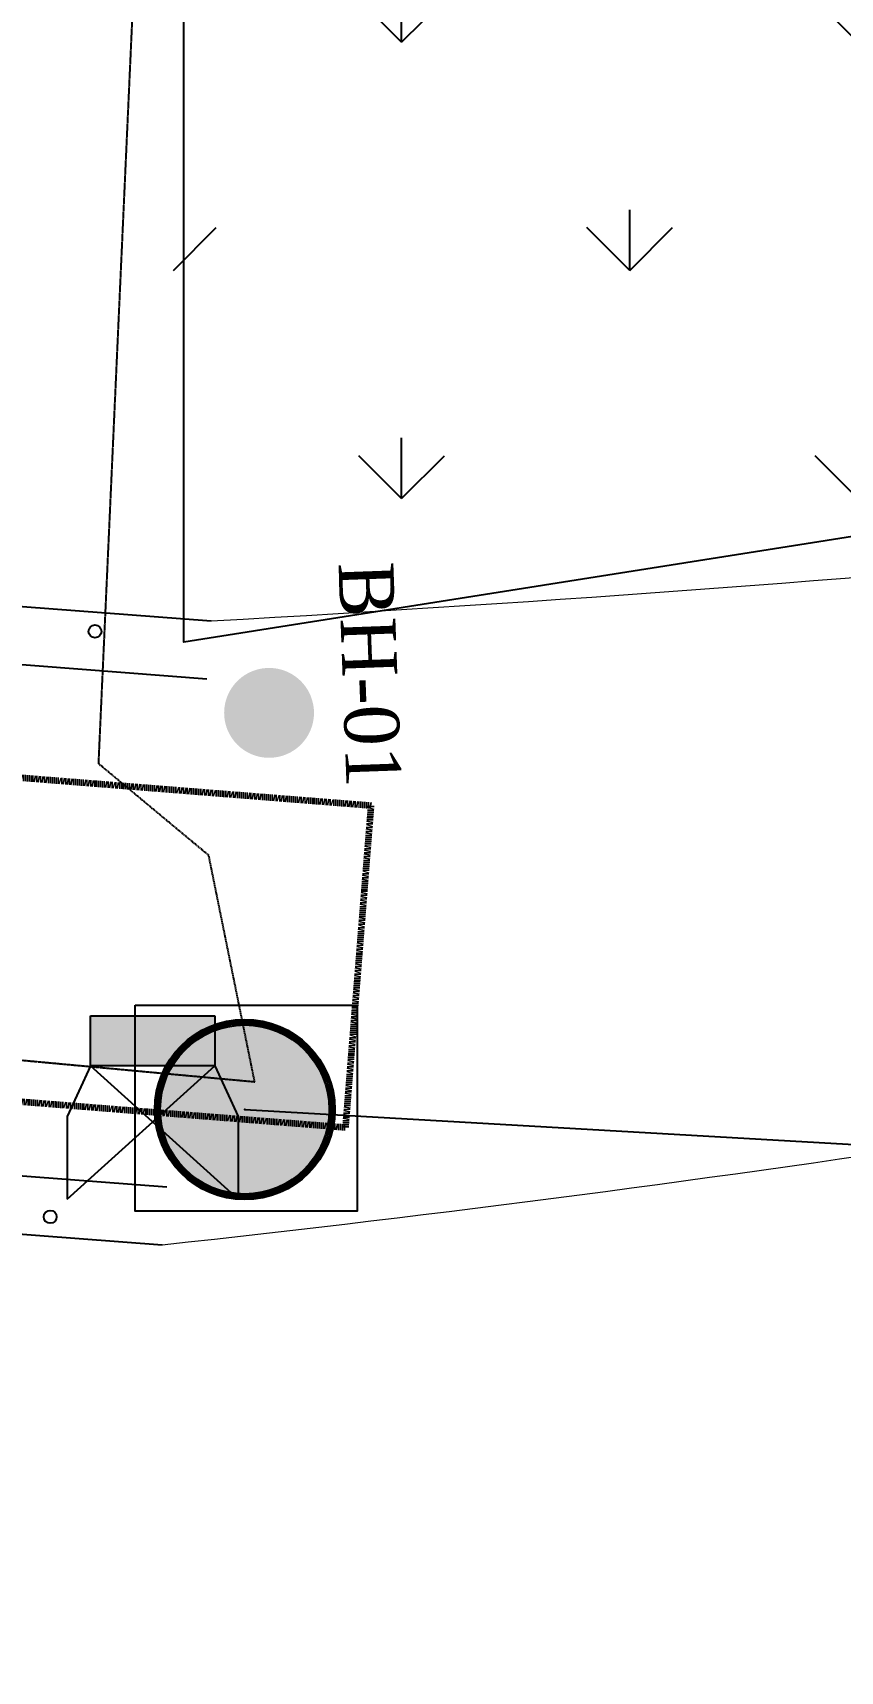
# Model space of a CAD drawing. Header units: inches. Extents: x 215676 to 3518780154, y 2761699 to 325936546.
# Drawn here: x 113051973 to 113064490, y 9455796 to 9481191 of the extents above; entities that cross this region are included whole.
import ezdxf

# ---------------------------------------------------------------- set-up
doc = ezdxf.new("R2010")
doc.units = ezdxf.units.IN
doc.header["$LTSCALE"] = 20
doc.header["$MEASUREMENT"] = 0
doc.linetypes.add('DASHED', pattern=[0.75, 0.5, -0.25])
doc.linetypes.add('DASHED2', pattern=[0.375, 0.25, -0.125])
for name, color, linetype in [('Abutment W Line', 11, 'Continuous'), ('BM_TBM', 1, 'Continuous'), ('BORE HOLE', 1, 'Continuous'), ('Crops Land', 74, 'Continuous'), ('ELECTRIC POLE', 1, 'Continuous'), ('proposed', 1, 'Continuous'), ('RL', 1, 'Continuous'), ('Text', 7, 'Continuous')]:
    doc.layers.add(name, color=color, linetype=linetype)
doc.layers.add('KATCHA ROAD', color=7, linetype='Continuous', lineweight=20)
doc.layers.add('Road', color=7, linetype='Continuous', lineweight=30)
doc.styles.get("Standard").update_dxf_attribs({"font": 'times.ttf', "height": 1})
doc.styles.add('TR', font='times.ttf')
doc.dimstyles.get("Standard").update_dxf_attribs({"dimtxt": 0.18, "dimasz": 0.18, "dimexe": 0.18, "dimexo": 0.0625, "dimgap": 0.09, "dimtad": 0, "dimtih": 1, "dimtoh": 1, "dimdec": 4, "dimzin": 0, "dimdsep": 46, "dimtxsty": 'Standard', "dimcen": 0.09, "dimadec": 0, "dimazin": 0, "dimtfac": 1, "dimtdec": 4, "dimtofl": 0, "dimtmove": 0, "dimatfit": 3, "dimfxl": 1, "dimtolj": 1, "dimtzin": 0, "dimarcsym": 0})

# ---------------------------------------------------------------- blocks, each defined once
blk = doc.blocks.new('eeee')
at = {"layer": 'ELECTRIC POLE'}
for p, q in [((353314.0216475676, 2673551.64898157), (353315.7394676891, 2673551.64898157)), ((353314.0216475676, 2673550.959405303), (353314.0216475676, 2673551.64898157)), ((353315.7394676891, 2673551.64898157), (353315.7394676891, 2673550.959405303)), ((353314.0216475676, 2673550.959405303), (353313.699718081, 2673550.258974852)), ((353313.699718081, 2673549.118617038), (353315.7394676891, 2673550.959405303)), ((353315.7394676891, 2673550.959405303), (353314.0216475676, 2673550.959405303)), ((353316.0613971761, 2673549.118617038), (353314.0216475676, 2673550.959405303)), ((353315.7394676891, 2673550.959405303), (353316.0613971761, 2673550.258974852)), ((353313.699718081, 2673550.258974852), (353313.699718081, 2673549.118617038)), ((353316.0613971761, 2673550.258974852), (353316.0613971761, 2673549.118617038))]:
    blk.add_line(p, q, dxfattribs=at)
blk.add_solid([(353314.0216475676, 2673551.64898157), (353315.7394676891, 2673551.64898157), (353314.0216475676, 2673550.959405303), (353315.7394676891, 2673550.959405303)], dxfattribs=at)
blk = doc.blocks.new('PNAU')
at = {"layer": 'Abutment W Line', "ltscale": 10}
for centre in [(113361514.0057458, 9467759.735703822), (113361514.0057458, 9458659.735703822)]:
    blk.add_circle(centre, 100, dxfattribs=at)
at = {"layer": 'RL', "ltscale": 0.5}
for p, q in [((113356014.0057458, 9468059.735703822), (113363299.3670113, 9468059.84110545)), ((113349503.881708, 9467159.828132046), (113363297.2776897, 9467159.828132046)), ((113350359.0057458, 9459259.828132046), (113363281.3034097, 9459259.828132046)), ((113350359.0057458, 9458359.828132046), (113363278.5134266, 9458359.828132046))]:
    blk.add_line(p, q, dxfattribs=at)

msp = doc.modelspace()

# ---------------------------------------------------------------- hatches: boundary and pattern name
at = {"layer": 'BM_TBM', "ltscale": 0.2}
h = msp.add_hatch(color=2, dxfattribs=at)
h.set_gradient(color1=(255, 255, 0), color2=(255, 255, 92), one_color=1, tint=0.6800000071525574)
edge = h.paths.add_edge_path()
edge.add_ellipse((113055259.7539119, 9464502.897827148), major_axis=(941.6691610913823, 941.6691610913823), ratio=0.9999999985270128, start_angle=0, end_angle=360)
h = msp.add_hatch(color=2, dxfattribs=at)
h.set_gradient(color1=(255, 255, 0), color2=(255, 255, 92), one_color=1, tint=0.6800000071525574)
edge = h.paths.add_edge_path()
edge.add_ellipse((113055259.7539119, 9464502.897827148), major_axis=(941.6691610913823, 941.6691610913823), ratio=0.9999999985270128, start_angle=0, end_angle=360)
at = {"layer": 'BORE HOLE', "ltscale": 0.2}
msp.add_hatch(color=256, dxfattribs=at).paths.add_polyline_path([(113056279.7173671, 9470917.236291885, 1), (113054993.5387629, 9470382.62396431, 1)])
at = {"layer": 'Crops Land'}
h = msp.add_hatch(dxfattribs=at)
h.set_pattern_fill('GRASS', color=256, scale=5000)
h.set_pattern_definition([(90, (-659396366.2460881, -2491106631.102173), (-3535.533904999999, 3535.533904999999), [937.5, -6133.567814999999]), (45, (-659396366.2460881, -2491106631.102173), (-3535.533905932738, 3535.533905932738), [937.5000000000001, -4062.5]), (135, (-659396366.2460881, -2491106631.102173), (-3535.533905932738, -3535.533905932738), [937.5, -4062.5])])
h.paths.add_polyline_path([(113116544.1489009, 9481578.420684814), (113116544.1489009, 9495168.9920578), (113054316.4967097, 9485337.514032364), (113054316.4967097, 9471746.942659378)])
h.paths.add_polyline_path([(113077642.0150836, 9483318.754916176), (113087701.7244833, 9483907.641926331), (113087532.5940095, 9486796.826757574), (113077472.8846098, 9486207.939747421)], flags=24)

# ---------------------------------------------------------------- linework, layer by layer
at = {"layer": 'BM_TBM', "elevation": -8464.184627298235}
msp.add_lwpolyline([(113053559.5875911, 9466121.459415436), (113057002.5671748, 9466121.459415436), (113057002.5671748, 9462926.163633347), (113053559.5875911, 9462926.163633347)], close=True, dxfattribs=at)
at = {"layer": 'BM_TBM'}
for major_axis, ratio, start_param, end_param in [((941.6691610913823, 941.6691610913823), 0.9999999985270126, 5.497787143045644, 11.78097245022523), ((941.6691610913823, 941.6691610913823), 0.9999999985270126, 5.497787143045644, 11.78097245022523), ((-987.5904524701356, 987.5904524701365), 0.9999999992006499, 3.926990817386916, 10.2101761245665), ((-987.5904524701356, 987.5904524701365), 0.9999999992006499, 3.926990817386916, 10.2101761245665), ((972.2833554080814, 972.2833554080814), 0.999999998828293, 5.497787143196285, 11.78097245037587), ((972.2833554080814, 972.2833554080814), 0.999999998828293, 5.497787143196285, 11.78097245037587), ((956.9762582384941, 956.9762582384941), 0.9999999986687579, 5.497787143116517, 11.7809724502961), ((956.9762582384941, 956.9762582384941), 0.9999999986687579, 5.497787143116517, 11.7809724502961), ((-926.3620634861194, 926.3620634861194), 0.9999999998729082, 3.926990817050788, 10.21017612423037), ((-926.3620634861194, 926.3620634861194), 0.9999999998729082, 3.926990817050788, 10.21017612423037)]:
    msp.add_ellipse((113055259.7539119, 9464502.897827148, 3468), major_axis=major_axis, ratio=ratio, start_param=start_param, end_param=end_param, dxfattribs=at)
msp.add_point((113055259.7539119, 9464502.897827148, 3468), dxfattribs=at)
msp.add_point((113055259.7539119, 9464502.897827148, 3468), dxfattribs=at)
at = {"layer": 'Crops Land'}
msp.add_lwpolyline([(113054316.4967097, 9485337.514032364), (113116544.1489009, 9495168.9920578), (113116544.1489009, 9481578.420684814), (113054316.4967097, 9471746.942659378)], close=True, dxfattribs=at)
at = {"layer": 'KATCHA ROAD', "linetype": 'DASHED2', "lineweight": 25, "ltscale": 2}
msp.add_lwpolyline([(113055415.068426, 9464927.77528572), (113054701.8477229, 9468440.157554626), (113052994.998022, 9469860.611749649), (113054891.8772792, 9511746.146007538), (113060271.1573237, 9553966.781808853)], dxfattribs=at)
at = {"layer": 'KATCHA ROAD', "linetype": 'DASHED2', "lineweight": 25, "ltscale": 2, "elevation": 10989}
msp.add_lwpolyline([(113055415.068426, 9464927.77528572), (113051183.3147792, 9465319.22003746), (113048247.3609217, 9463265.225177765), (113046210.1363581, 9459500.46275711), (113045310.9353541, 9454468.756233215), (113045132.4521998, 9447816.331729889), (113046103.921255, 9441642.417417526), (113048078.2047938, 9434459.241977692), (113049670.3694209, 9427924.747594833), (113063974.8754328, 9390756.990711212)], dxfattribs=at)
at = {"layer": 'proposed', "linetype": 'DASHED', "lineweight": 100, "ltscale": 2, "elevation": 3468}
msp.add_lwpolyline([(112967106.6082515, 9471347.257583618), (113056824.452566, 9464226.273687363), (113057220.0627955, 9469210.598369598), (112967502.2184657, 9476331.582267761)], close=True, dxfattribs=at)
at = {"layer": 'Road', "lineweight": 0, "elevation": 3468}
for points in [[(113054740.7325573, 9472076.03679318, 0.03872257466449799), (113117135.5469386, 9480400.926385544)], [(113053979.9033982, 9462405.885525135, 0.04316895094921052), (113105023.2542231, 9472474.408705413)]]:
    msp.add_lwpolyline(points, format="xyb", dxfattribs=at)

# ---------------------------------------------------------------- block references
at = {"layer": 'Road', "lineweight": 0, "rotation": 355.6245212791474}
msp.add_blockref('PNAU', (-700500.8330639126, 8680358.362027146, 3468), dxfattribs=at)
at = {"layer": 'Text', "xscale": 1123.915077434745, "yscale": 1123.915077434745, "zscale": 1123.915077434745}
msp.add_blockref('eeee', (-284042089.5868474, -2995379052.487381, -3.045521168587584e-07), dxfattribs=at)

# ---------------------------------------------------------------- texts
at = {"layer": 'Text', "insert": (113057561.5733393, 9473002.975185394), "char_height": 850, "attachment_point": 1, "rotation": 272.0751155470803, "style": 'TR'}
msp.add_mtext_dynamic_manual_height_columns('{\\C6;BH-01}', width=19617.59332777001, gutter_width=45000, heights=[0], dxfattribs=at)

# ---------------------------------------------------------------- leaders
msp.add_leader([(113055259.4066523, 9464502.703044891, -13248.58462729823), (113077476.4851494, 9463223.051119223, -13248.58462729823)], dimstyle='Standard', override={"dimgap": 0.09, "dimtad": 0})

doc.saveas('drawing.dxf')
